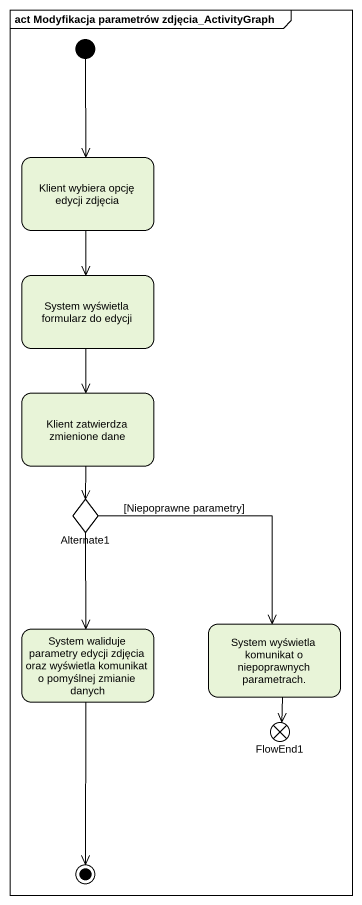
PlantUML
@startuml
mainframe act Modyfikacja parametrów zdjęcia_ActivityGraph
hide empty description
state "Klient wybiera opcję edycji zdjęcia" as Klient_wybiera_opcję_edycji
state "System wyświetla formularz do edycji" as System_wyświetla_formularz
state "Klient zatwierdza zmienione dane" as Klient_zatwierdza_zmienione
state Alternate1 <<choice>>
state "System wyświetla komunikat o niepoprawnych parametrach." as System_wyświetla_komunikat
state "System waliduje parametry edycji zdjęcia oraz wyświetla komunikat o pomyślnej zmianie danych" as System_waliduje_parametry
state FlowEnd1 <<end>>
[*] --> Klient_wybiera_opcję_edycji
Klient_wybiera_opcję_edycji --> System_wyświetla_formularz
System_wyświetla_formularz --> Klient_zatwierdza_zmienione
Klient_zatwierdza_zmienione --> Alternate1
Alternate1 --> System_wyświetla_komunikat : [Niepoprawne parametry]
Alternate1 --> System_waliduje_parametry
System_wyświetla_komunikat --> FlowEnd1
System_waliduje_parametry --> [*]
@enduml
